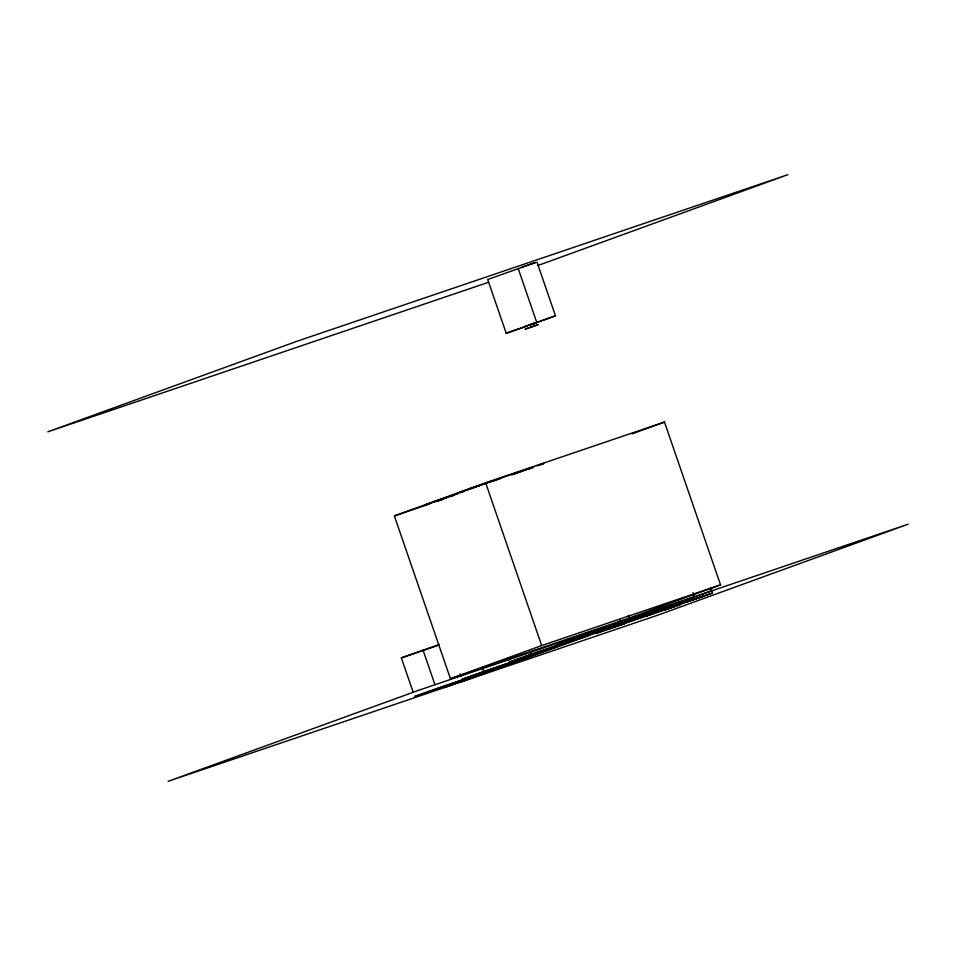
<?xml version="1.0" encoding="UTF-8"?>
<svg xmlns="http://www.w3.org/2000/svg" width="956" height="956" viewBox="0 0 956 956"><rect width="100%" height="100%" fill="white"/><g stroke="black" fill="none" stroke-linecap="round" stroke-linejoin="round"><path stroke-width="1.43" d="M535.013 323.092L537.141 322.339L531.727 324.156M520.865 267.501L535.635 262.494L487.703 279.499L506.202 333.238L525.023 326.856M537.858 265.541L787.863 174.685L297.794 340.969L47.8 431.825L488.432 282.319M506.202 333.238L555.472 315.779L536.973 262.052M529.17 325.339L555.472 315.779M394.374 515.917L485.624 482.756L664.48 422.062L720.537 584.869L629.299 618.03L450.431 678.724L394.374 515.917L429.591 503.967M475.682 486.879L481.633 484.716L468.882 489.125L474.499 487.309M443.835 498.602L458.199 493.38L424.846 505.043L442.52 499.08M477.737 486.281L492.101 481.059L457.446 493.2L476.435 486.759M453.933 495.112L450.025 496.534L454.088 495.148M460.469 492.734L464.389 491.312M489.149 482.314L498.291 478.992M512.046 474.451L518.582 472.073L499.594 478.514M526.672 469.432L511.711 474.75L521.247 471.547M529.385 468.787L533.305 467.365M539.841 464.986L543.749 463.564L536.925 465.847M632.203 433.797L664.48 422.062M413.219 692.407L401.329 657.883L439.449 644.416M450.431 678.724L541.682 645.563L720.537 584.869M483.676 671.459L462.011 679.334L526.17 657.047L483.676 671.459L482.254 667.312M531.046 654.251L509.369 662.126L573.528 639.827L531.046 654.251L530.09 651.478M620.886 622.619L556.727 644.906L620.886 622.619L619.942 619.858M444.516 687.531L694.51 596.675L693.1 592.589M460.876 681.987L710.87 591.131L709.938 588.406M533.352 323.69L534.308 323.355M532.217 324.084L534.225 323.403M522.311 471.069L532.038 467.687L528.011 469.002M639.516 617.851C612.127 627.554 667.742 608.016 640.341 617.719M532.062 324.024L524.306 326.761L525.334 326.438M529.385 325.076L531.058 324.502M529.72 324.944L528.656 325.303L530.843 324.514L528.632 325.255M526.075 469.527L534.213 466.767M492.065 481.454L501.553 478.227M436.629 501.577L443.668 499.187M401.329 657.883L438.338 645.324M573.504 640.651L589.876 635.107M532.91 323.749L533.95 323.403M533.185 324.562L534.225 324.204M534.763 323.128L535.539 322.889M710.631 587.438L712.077 591.621M518.164 268.433L536.663 322.172M628.331 615.222L629.299 618.03M485.624 482.756L541.682 645.563M507.947 657.979L508.891 660.739M460.111 673.813L461.055 676.573M423.006 649.996L434.896 684.532M646.196 616.046L662.711 610.37L646.196 616.046M525.274 329.103L537.965 324.741L525.274 329.103M664.886 609.94L680.075 604.73L664.886 609.94M609.259 628.821L624.447 623.611L609.259 628.821M686.384 602.041L703.461 596.186L686.384 602.041M447.731 497.036L434.968 501.446L447.731 497.036M418.142 690.459L168.136 781.315L658.206 615.031L908.2 524.175L418.142 690.459M436.318 688.667L414.641 696.554L478.801 674.255L436.318 688.667M633.338 619.894L595.66 633.589L712.555 593.019L633.338 619.894"/></g></svg>
